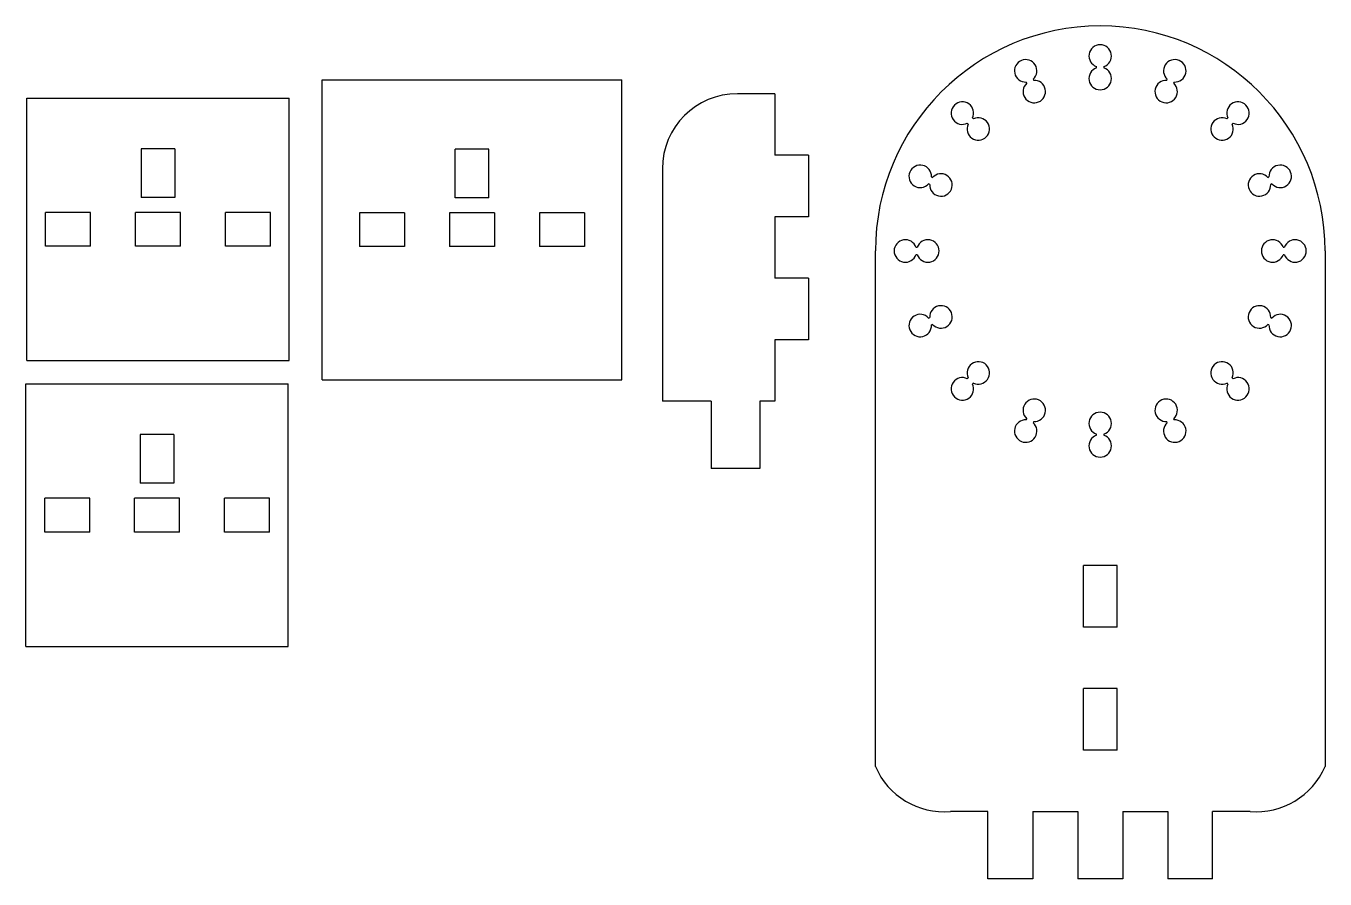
# Model space of a CAD drawing. Extents: x 29 to 202, y 84 to 198.
import ezdxf

# ---------------------------------------------------------------- set-up
doc = ezdxf.new("R2010")
doc.units = 0
doc.header["$LTSCALE"] = 12.7
doc.layers.add('VISIBLE', color=7, linetype='CONTINUOUS')

msp = doc.modelspace()

# ---------------------------------------------------------------- linework, layer by layer
at = {"layer": 'VISIBLE'}
for p, q in [((171.97, 192.48), (171.97, 192.65)), ((172.97, 192.65), (172.97, 192.48)), ((68.63, 150.9), (68.63, 190.9)), ((68.63, 190.9), (108.63, 190.9)), ((108.63, 150.9), (108.63, 190.9)), ((163.52, 190.97), (163.59, 190.82)), ((181.35, 190.82), (181.41, 190.97)), ((129.05, 189.04), (124.05, 189.04)), ((129.05, 189.04), (129.05, 180.84)), ((162.66, 190.43), (162.6, 190.59)), ((182.34, 190.59), (182.27, 190.43)), ((29.24, 188.46), (64.24, 188.46)), ((29.24, 153.46), (29.24, 188.46)), ((64.24, 153.46), (64.24, 188.46)), ((155.44, 185.81), (155.56, 185.69)), ((189.38, 185.69), (189.5, 185.81)), ((154.85, 184.98), (154.73, 185.1)), ((190.21, 185.1), (190.08, 184.98)), ((48.99, 181.71), (44.49, 181.71)), ((44.49, 181.71), (44.49, 175.21)), ((48.99, 181.71), (48.99, 175.21)), ((90.88, 181.65), (86.38, 181.65)), ((86.38, 175.15), (86.38, 181.65)), ((90.88, 175.15), (90.88, 181.65)), ((133.55, 180.84), (129.05, 180.84)), ((133.55, 180.84), (133.55, 172.64)), ((114.05, 179.04), (114.05, 148.04)), ((149.72, 176.95), (149.56, 177.02)), ((149.94, 177.94), (150.1, 177.87)), ((194.83, 177.87), (194.99, 177.94)), ((195.37, 177.02), (195.21, 176.95)), ((48.99, 175.21), (44.49, 175.21)), ((90.88, 175.15), (86.38, 175.15)), ((37.74, 173.21), (31.74, 173.21)), ((31.74, 168.71), (31.74, 173.21)), ((37.74, 168.71), (37.74, 173.21)), ((49.74, 173.21), (43.74, 173.21)), ((43.74, 168.71), (43.74, 173.21)), ((49.74, 168.71), (49.74, 173.21)), ((61.74, 173.21), (55.74, 173.21)), ((55.74, 168.71), (55.74, 173.21)), ((61.74, 168.71), (61.74, 173.21)), ((73.63, 173.15), (73.63, 168.65)), ((79.63, 173.15), (73.63, 173.15)), ((79.63, 173.15), (79.63, 168.65)), ((85.63, 173.15), (85.63, 168.65)), ((91.63, 173.15), (85.63, 173.15)), ((91.63, 173.15), (91.63, 168.65)), ((97.63, 173.15), (97.63, 168.65)), ((103.63, 173.15), (97.63, 173.15)), ((103.63, 173.15), (103.63, 168.65)), ((133.55, 172.64), (129.05, 172.64)), ((129.05, 172.64), (129.05, 164.44)), ((37.74, 168.71), (31.74, 168.71)), ((49.74, 168.71), (43.74, 168.71)), ((61.74, 168.71), (55.74, 168.71)), ((79.63, 168.65), (73.63, 168.65)), ((91.63, 168.65), (85.63, 168.65)), ((103.63, 168.65), (97.63, 168.65)), ((147.88, 168.57), (148.05, 168.57)), ((196.88, 168.57), (197.05, 168.57)), ((142.47, 99.32), (142.47, 168.07)), ((148.05, 167.57), (147.88, 167.57)), ((197.05, 167.57), (196.88, 167.57)), ((202.47, 168.07), (202.47, 99.32)), ((133.55, 164.44), (129.05, 164.44)), ((133.55, 164.44), (133.55, 156.24)), ((149.56, 159.12), (149.72, 159.19)), ((150.1, 158.26), (149.94, 158.2)), ((194.99, 158.2), (194.83, 158.26)), ((195.21, 159.19), (195.37, 159.12)), ((129.05, 156.24), (129.05, 148.04)), ((133.55, 156.24), (129.05, 156.24)), ((29.24, 153.46), (64.24, 153.46)), ((68.63, 150.9), (108.63, 150.9)), ((154.73, 151.04), (154.85, 151.16)), ((190.08, 151.16), (190.21, 151.04)), ((29.12, 150.34), (64.12, 150.34)), ((29.12, 115.34), (29.12, 150.34)), ((64.12, 115.34), (64.12, 150.34)), ((155.56, 150.45), (155.44, 150.33)), ((189.5, 150.33), (189.38, 150.45)), ((120.55, 148.04), (114.05, 148.04)), ((120.55, 148.04), (120.55, 139.04)), ((129.05, 148.04), (127.05, 148.04)), ((127.05, 148.04), (127.05, 139.04)), ((162.6, 145.55), (162.66, 145.7)), ((182.27, 145.7), (182.34, 145.55)), ((163.59, 145.32), (163.52, 145.16)), ((181.41, 145.16), (181.35, 145.32)), ((48.87, 143.59), (44.37, 143.59)), ((44.37, 143.59), (44.37, 137.09)), ((48.87, 143.59), (48.87, 137.09)), ((171.97, 143.48), (171.97, 143.65)), ((172.97, 143.65), (172.97, 143.48)), ((127.05, 139.04), (120.55, 139.04)), ((48.87, 137.09), (44.37, 137.09)), ((37.62, 135.09), (31.62, 135.09)), ((31.62, 130.59), (31.62, 135.09)), ((37.62, 130.59), (37.62, 135.09)), ((49.62, 135.09), (43.62, 135.09)), ((43.62, 130.59), (43.62, 135.09)), ((49.62, 130.59), (49.62, 135.09)), ((61.62, 135.09), (55.62, 135.09)), ((55.62, 130.59), (55.62, 135.09)), ((61.62, 130.59), (61.62, 135.09)), ((37.62, 130.59), (31.62, 130.59)), ((49.62, 130.59), (43.62, 130.59)), ((61.62, 130.59), (55.62, 130.59)), ((174.72, 126.12), (170.22, 126.12)), ((170.22, 117.92), (170.22, 126.12)), ((174.72, 117.92), (174.72, 126.12)), ((174.72, 117.92), (170.22, 117.92)), ((29.12, 115.34), (64.12, 115.34)), ((174.72, 109.72), (170.22, 109.72)), ((170.22, 101.52), (170.22, 109.72)), ((174.72, 101.52), (174.72, 109.72)), ((174.72, 101.52), (170.22, 101.52)), ((157.47, 93.32), (152.47, 93.32)), ((157.47, 84.32), (157.47, 93.32)), ((163.47, 93.32), (169.47, 93.32)), ((163.47, 93.32), (163.47, 84.32)), ((169.47, 93.32), (169.47, 84.32)), ((175.47, 93.32), (181.47, 93.32)), ((175.47, 93.32), (175.47, 84.32)), ((181.47, 93.32), (181.47, 84.32)), ((192.47, 93.32), (187.47, 93.32)), ((187.47, 84.32), (187.47, 93.32)), ((163.47, 84.32), (157.47, 84.32)), ((175.47, 84.32), (169.47, 84.32)), ((187.47, 84.32), (181.47, 84.32))]:
    msp.add_line(p, q, dxfattribs=at)
for centre, radius, start, end in [((172.47, 168.07), 30, 0, 180), ((172.47, 194.07), 1.5, 289.4712, 250.5288), ((162.52, 192.09), 1.5, 311.9712, 273.0288), ((172.47, 191.07), 1.5, 109.4712, 70.5288), ((182.42, 192.09), 1.5, 266.9712, 228.0288), ((163.67, 189.32), 1.5, 131.9712, 93.0288), ((181.27, 189.32), 1.5, 86.9712, 48.0288), ((124.05, 179.04), 10, 90, 180), ((154.08, 186.45), 1.5, 334.4712, 295.5288), ((190.85, 186.45), 1.5, 244.4712, 205.5288), ((156.2, 184.33), 1.5, 154.4712, 115.5288), ((188.73, 184.33), 1.5, 64.4712, 25.5288), ((148.45, 178.02), 1.5, 356.9712, 318.0288), ((196.49, 178.02), 1.5, 221.9712, 183.0288), ((151.22, 176.87), 1.5, 176.9712, 138.0288), ((193.72, 176.87), 1.5, 41.9712, 3.0288), ((146.47, 168.07), 1.5, 19.4712, 340.5288), ((149.47, 168.07), 1.5, 199.4712, 160.5288), ((195.47, 168.07), 1.5, 19.4712, 340.5288), ((198.47, 168.07), 1.5, 199.4712, 160.5288), ((148.45, 158.12), 1.5, 41.9712, 3.0288), ((151.22, 159.27), 1.5, 221.9712, 183.0288), ((193.72, 159.27), 1.5, 356.9712, 318.0288), ((196.49, 158.12), 1.5, 176.9712, 138.0288), ((156.2, 151.81), 1.5, 244.4712, 205.5288), ((188.73, 151.81), 1.5, 334.4712, 295.5288), ((154.08, 149.68), 1.5, 64.4712, 25.5288), ((190.85, 149.68), 1.5, 154.4712, 115.5288), ((163.67, 146.82), 1.5, 266.9712, 228.0288), ((181.27, 146.82), 1.5, 311.9712, 273.0288), ((172.47, 145.07), 1.5, 289.4712, 250.5288), ((162.52, 144.05), 1.5, 86.9712, 48.0288), ((182.42, 144.05), 1.5, 131.9712, 93.0288), ((172.47, 142.07), 1.5, 109.4712, 70.5288), ((151.65, 103.28), 10, 203.3677, 274.7048), ((193.29, 103.28), 10, 265.2952, 336.6323)]:
    msp.add_arc(centre, radius, start, end, dxfattribs=at)

doc.saveas('drawing.dxf')
